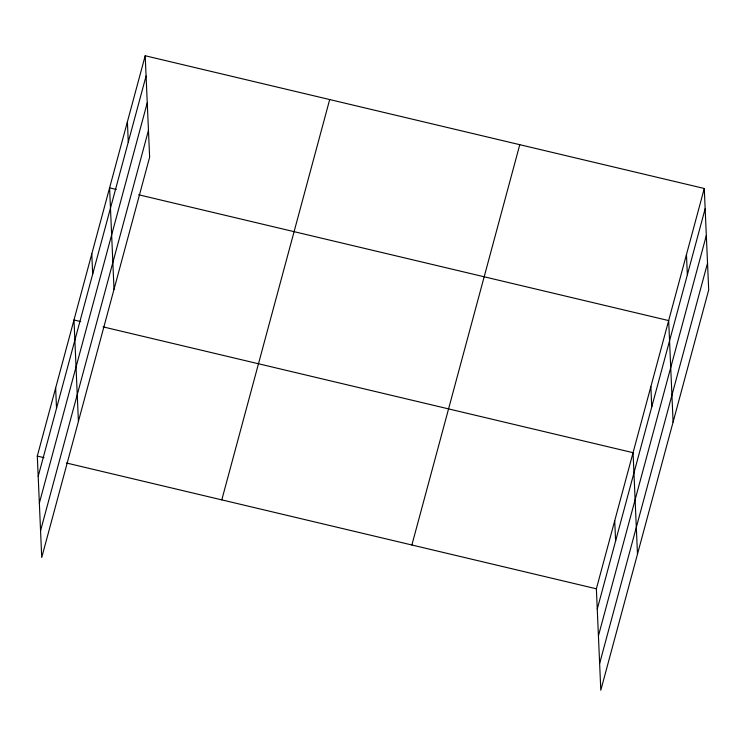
<?xml version="1.0" encoding="UTF-8"?>
<svg xmlns="http://www.w3.org/2000/svg" width="746" height="746" viewBox="0 0 746 746"><rect width="100%" height="100%" fill="white"/><g stroke="black" fill="none" stroke-linecap="round" stroke-linejoin="round"><path stroke-width="1.12" d="M145.2 55.754L149.629 157.201L41.729 557.514L37.3 456.076L145.2 55.754L704.271 188.486L708.7 289.924L600.8 690.246L596.371 588.799L704.271 188.486M38.186 476.321L146.085 76.008M39.352 503.112L147.251 102.799M40.564 530.723L148.454 130.401M221.795 499.876L329.695 99.554M411.876 545L519.775 144.687M597.257 609.044L705.157 208.731M598.423 635.844L706.322 235.522M599.635 663.446L707.534 263.133M116.301 189.456L109.587 187.861L114.017 289.308M138.663 194.762L668.668 320.584L673.097 422.031M80.699 321.563L73.985 319.969L78.414 421.406M103.06 326.869L633.056 452.691L637.485 554.138M37.3 456.076L44.005 457.671M66.375 462.977L596.371 588.799M686.469 254.535L687.355 274.78M650.857 386.642L651.743 406.887M614.713 520.745L615.599 540.99M127.398 121.812L128.275 142.057M91.786 253.91L92.672 274.164M55.642 388.023L56.528 408.267"/></g></svg>
